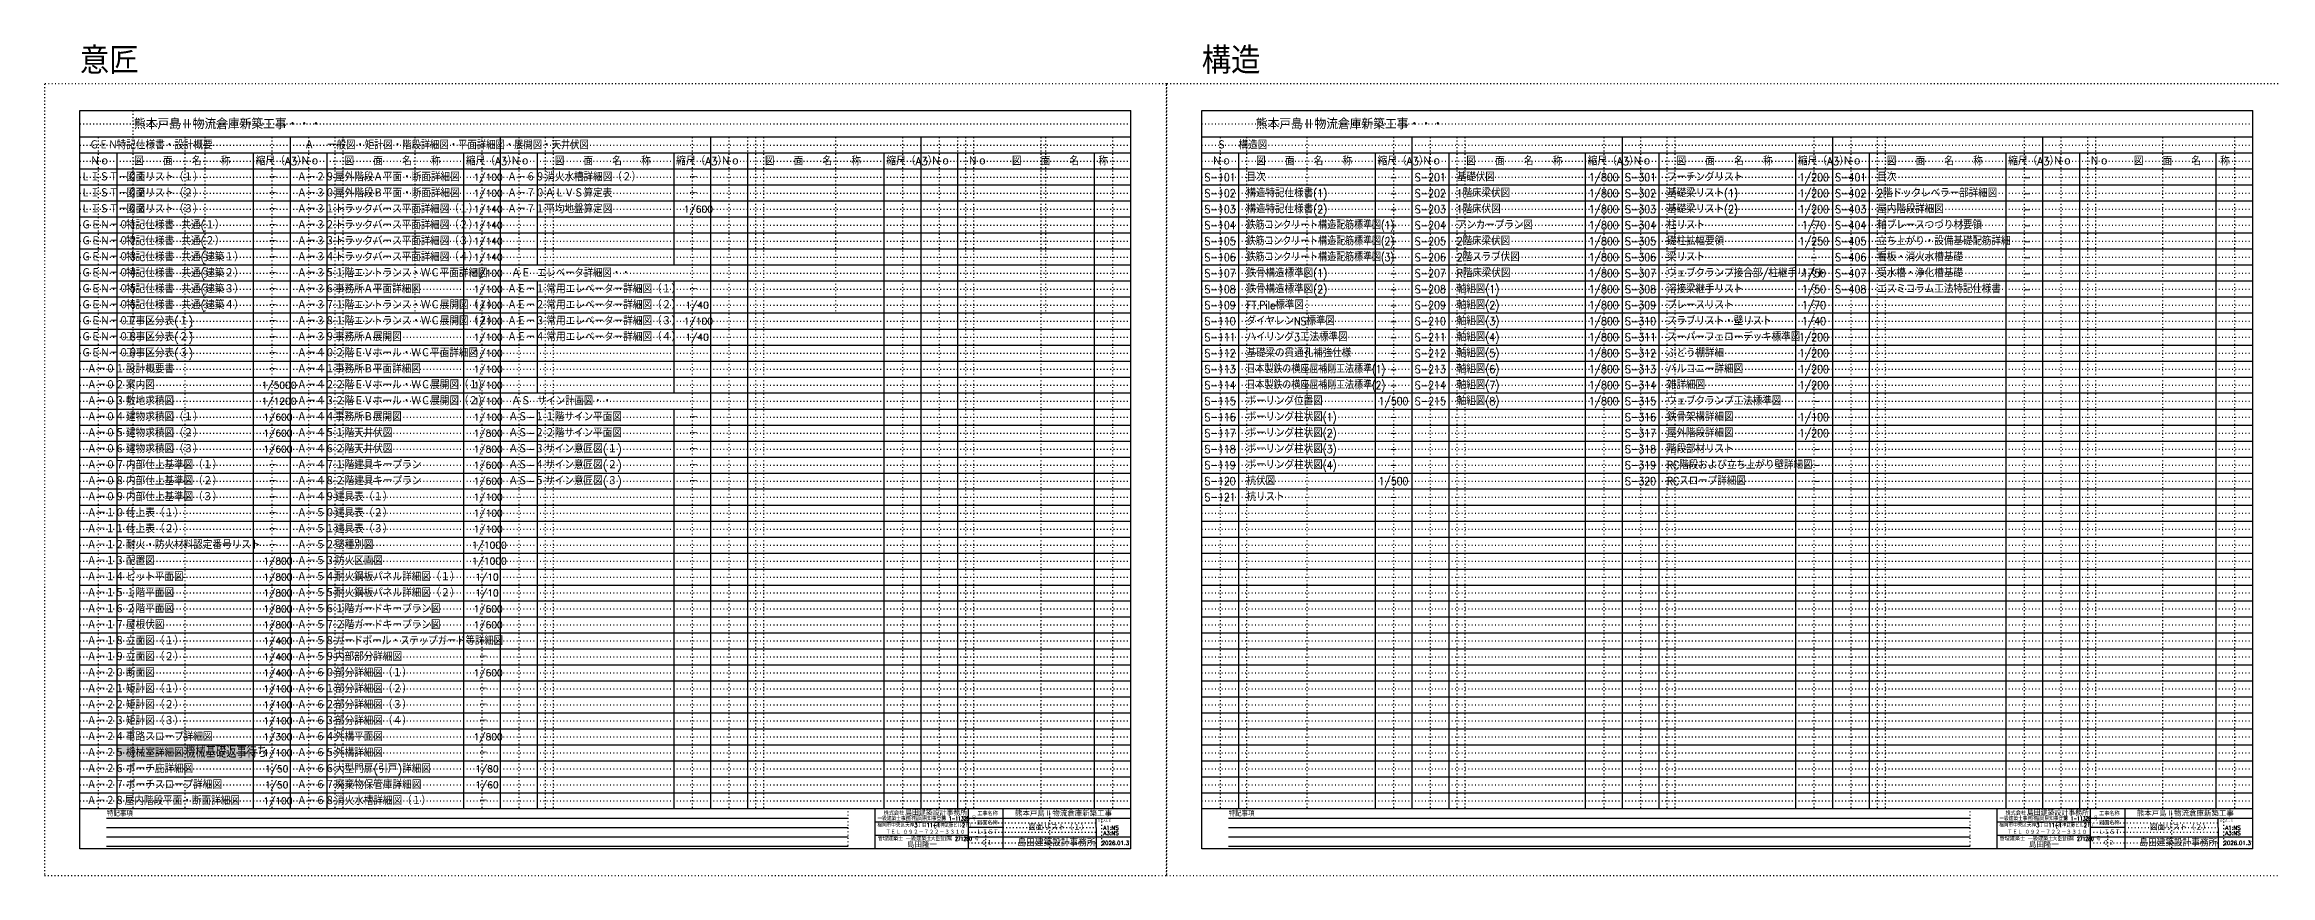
# Model space of a CAD drawing. Extents: x -3625 to 122525, y 27200 to 84500.
# Drawn here: x -3625 to 79813, y 27200 to 58380 of the extents above; entities that cross this region are included whole.
import ezdxf
from ezdxf.enums import TextEntityAlignment as Align

# ---------------------------------------------------------------- set-up
doc = ezdxf.new("R2010")
doc.units = 0
doc.header["$LTSCALE"] = 50
doc.header["$MEASUREMENT"] = 0
doc.linetypes.add('DOT', pattern=[2.5, 0.625, -1.875])
for name, color, linetype in [('99_頁番号', 4, 'CONTINUOUS'), ('_1-8_設備', 7, 'CONTINUOUS'), ('_F-0_補助線', 7, 'CONTINUOUS'), ('ADD_LINE', 7, 'CONTINUOUS')]:
    doc.layers.add(name, color=color, linetype=linetype)
doc.styles.add('DRACAD', font='txt', dxfattribs={"width": 0.85, "bigfont": 'extfont2'})
doc.styles.get("Standard").update_dxf_attribs({"font": 'txt', "bigfont": 'bigfont.shx'})

msp = doc.modelspace()

# ---------------------------------------------------------------- linework, layer by layer
at = {"layer": '_1-8_設備', "color": 3, "linetype": 'Continuous'}
for p, q in [((37100, 54900), (-2300, 54900)), ((37100, 54300), (-2300, 54300)), ((-920, 54300), (-920, 29700)), ((4200, 54300), (4200, 29700)), ((6960, 54300), (6960, 29700)), ((12080, 54300), (12080, 29700)), ((14840, 54300), (14840, 50100)), ((19960, 54300), (19960, 50100)), ((22720, 54300), (22720, 29700)), ((27840, 54300), (27840, 29700)), ((30600, 54300), (30600, 29700)), ((35720, 54300), (35720, 29700)), ((79150, 54900), (39750, 54900)), ((79150, 54900), (39750, 54900)), ((79150, 54300), (39750, 54300)), ((41130, 54300), (41130, 29700)), ((46250, 54300), (46250, 29700)), ((49010, 54300), (49010, 34500)), ((54130, 54300), (54130, 29700)), ((56890, 54300), (56890, 29700)), ((62010, 54300), (62010, 29700)), ((64770, 54300), (64770, 29700)), ((69890, 54300), (69890, 29700)), ((72650, 54300), (72650, 29700)), ((77770, 54300), (77770, 29700)), ((37100, 53700), (-2300, 53700)), ((79150, 53700), (39750, 53700)), ((37100, 53100), (-2300, 53100)), ((6960, 53100), (6960, 47100)), ((79150, 53100), (39750, 53100)), ((37100, 52500), (-2300, 52500)), ((37100, 51900), (-2300, 51900)), ((79150, 52500), (39750, 52500)), ((79150, 51900), (39750, 51900)), ((37100, 51300), (-2300, 51300)), ((79150, 51300), (39750, 51300)), ((37100, 50700), (-2300, 50700)), ((37100, 50100), (-2300, 50100)), ((79150, 50700), (39750, 50700)), ((79150, 50100), (39750, 50100)), ((37100, 49500), (-2300, 49500)), ((14840, 49500), (14840, 45300)), ((19960, 49500), (19960, 45300)), ((79150, 49500), (39750, 49500)), ((37100, 48900), (-2300, 48900)), ((79150, 48900), (39750, 48900)), ((37100, 48300), (-2300, 48300)), ((-2300, 47700), (37100, 47700)), ((79150, 48300), (39750, 48300)), ((39750, 47700), (79150, 47700)), ((-2300, 47100), (37100, 47100)), ((39750, 47100), (79150, 47100)), ((-2300, 46500), (37100, 46500)), ((-2300, 45900), (37100, 45900)), ((6960, 46500), (6960, 45300)), ((39750, 46500), (79150, 46500)), ((39750, 45900), (79150, 45900)), ((37100, 45300), (-2300, 45300)), ((79150, 45300), (39750, 45300)), ((-2300, 44700), (37100, 44700)), ((14840, 44700), (14840, 29700)), ((19960, 44700), (19960, 29700)), ((39750, 44700), (79150, 44700)), ((-2300, 44100), (37100, 44100)), ((-2300, 43500), (37100, 43500)), ((6960, 43500), (6960, 38700)), ((39750, 44100), (79150, 44100)), ((39750, 43500), (79150, 43500)), ((-2300, 42900), (37100, 42900)), ((39750, 42900), (79150, 42900)), ((-2300, 42300), (37100, 42300)), ((39750, 42300), (79150, 42300)), ((37100, 41700), (-2300, 41700)), ((-2300, 41100), (37100, 41100)), ((79150, 41700), (39750, 41700)), ((39750, 41100), (79150, 41100)), ((-2300, 40500), (37100, 40500)), ((39750, 40500), (79150, 40500)), ((-2300, 39900), (37100, 39900)), ((-2300, 39300), (37100, 39300)), ((39750, 39900), (79150, 39900)), ((39750, 39300), (79150, 39300)), ((-2300, 38700), (37100, 38700)), ((39750, 38700), (79150, 38700)), ((-2300, 38100), (37100, 38100)), ((39750, 38100), (79150, 38100)), ((-2300, 37500), (37100, 37500)), ((-2300, 36900), (37100, 36900)), ((39750, 37500), (79150, 37500)), ((39750, 36900), (79150, 36900)), ((-2300, 36300), (37100, 36300)), ((39750, 36300), (79150, 36300)), ((-2300, 35700), (37100, 35700)), ((-2300, 35100), (37100, 35100)), ((39750, 35700), (79150, 35700)), ((39750, 35100), (79150, 35100)), ((-2300, 34500), (37100, 34500)), ((39750, 34500), (79150, 34500)), ((49010, 34500), (49010, 29700)), ((-2300, 33900), (37100, 33900)), ((39750, 33900), (79150, 33900)), ((-2300, 33300), (37100, 33300)), ((-2300, 32700), (37100, 32700)), ((39750, 33300), (79150, 33300)), ((39750, 32700), (79150, 32700)), ((-2300, 32100), (37100, 32100)), ((39750, 32100), (79150, 32100)), ((-2300, 31500), (37100, 31500)), ((-2300, 30900), (37100, 30900)), ((39750, 31500), (79150, 31500)), ((39750, 30900), (79150, 30900)), ((-2300, 30300), (37100, 30300)), ((39750, 30300), (79150, 30300)), ((56890, 30300), (56890, 29700))]:
    msp.add_line(p, q, dxfattribs=at)
at = {"layer": '_1-8_設備', "color": 136, "linetype": 'Continuous'}
for p, q in [((5580, 54900), (5580, 29700)), ((13460, 54900), (13460, 29700)), ((21340, 54900), (21340, 29700)), ((29220, 54900), (29220, 29700)), ((47630, 54900), (47630, 29700)), ((55510, 54900), (55510, 29700)), ((63390, 54900), (63390, 29700)), ((71270, 54900), (71270, 29700))]:
    msp.add_line(p, q, dxfattribs=at)
at = {"layer": '_F-0_補助線', "color": 160, "linetype": 'Continuous'}
for p, q in [((-2300, 28200), (-2300, 55900)), ((-2300, 55900), (37100, 55900)), ((37100, 28200), (37100, 55900)), ((39750, 28200), (39750, 55900)), ((39750, 55900), (79150, 55900)), ((79150, 28200), (79150, 55900)), ((37100, 29700), (-2300, 29700)), ((27500, 29700), (27500, 28200)), ((31000, 29700), (31000, 28200)), ((31000, 29350), (37100, 29350)), ((32300, 29700), (32300, 28200)), ((35800, 29000), (35800, 29350)), ((79150, 29700), (39750, 29700)), ((69550, 29700), (69550, 28200)), ((73050, 29700), (73050, 28200)), ((73050, 29350), (79150, 29350)), ((74350, 29700), (74350, 28200)), ((77850, 29000), (77850, 29350)), ((31000, 29200), (27500, 29200)), ((31000, 28700), (27500, 28700)), ((32300, 29000), (31000, 29000)), ((31000, 28650), (37100, 28650)), ((35800, 29000), (35800, 28200)), ((73050, 29200), (69550, 29200)), ((73050, 28700), (69550, 28700)), ((74350, 29000), (73050, 29000)), ((73050, 28650), (79150, 28650)), ((77850, 29000), (77850, 28200)), ((37100, 28200), (-2300, 28200)), ((79150, 28200), (39750, 28200))]:
    msp.add_line(p, q, dxfattribs=at)
at = {"layer": '_F-0_補助線', "color": 7, "linetype": 'Continuous'}
for p, q in [((-1300, 29351), (26500, 29351)), ((40750, 29351), (68550, 29351)), ((-1300, 29001), (26500, 29001)), ((-1300, 28651), (26500, 28651)), ((40750, 29001), (68550, 29001)), ((40750, 28651), (68550, 28651)), ((-1300, 28301), (26500, 28301)), ((40750, 28301), (68550, 28301))]:
    msp.add_line(p, q, dxfattribs=at)
at = {"layer": '_F-0_補助線', "color": 2, "linetype": 'Continuous'}
msp.add_solid([(-920, 32100), (-920, 31500), (4200, 32100), (4200, 31500)], dxfattribs=at)
at = {"layer": 'ADD_LINE', "color": 7, "linetype": 'DOT'}
for p, q in [((38425, 56900), (-3625, 56900)), ((-3625, 56900), (-3625, 27200)), ((80475, 56900), (38425, 56900)), ((38425, 56900), (38425, 27200)), ((38425, 27200), (38425, 56900)), ((26500, 28200), (26500, 29700)), ((68550, 28200), (68550, 29700)), ((-3625, 27200), (38425, 27200)), ((38425, 27200), (80475, 27200))]:
    msp.add_line(p, q, dxfattribs=at)
at = {"layer": 'ADD_LINE', "color": 211, "linetype": 'DOT'}
for p, q in [((-2300, 55400), (37100, 55400)), ((-320, 55900), (-320, 29700)), ((39750, 55400), (79150, 55400)), ((-2300, 54600), (37100, 54600)), ((-1610, 54900), (-1610, 29700)), ((1640, 54900), (1640, 29700)), ((2380, 54900), (2380, 48287)), ((4890, 54900), (4890, 29700)), ((6270, 54900), (6270, 29700)), ((7260, 54900), (7260, 29700)), ((7560, 54900), (7560, 29700)), ((10260, 54900), (10260, 48287)), ((12770, 54900), (12770, 29700)), ((14150, 54900), (14150, 29700)), ((15140, 54900), (15140, 29700)), ((15440, 54900), (15440, 29700)), ((20650, 54900), (20650, 29700)), ((22030, 54900), (22030, 29700)), ((22720, 54900), (22720, 54300)), ((23020, 54900), (23020, 29700)), ((23320, 54900), (23320, 29700)), ((26020, 54900), (26020, 48297)), ((28530, 54900), (28530, 29700)), ((29910, 54900), (29910, 29700)), ((30600, 54900), (30600, 54300)), ((30900, 54900), (30900, 29700)), ((31200, 54900), (31200, 29700)), ((33720, 54900), (33720, 29700)), ((33900, 54900), (33900, 48297)), ((36410, 54900), (36410, 29700)), ((39750, 54600), (79150, 54600)), ((40440, 54900), (40440, 29700)), ((41430, 54900), (41430, 29700)), ((43690, 54900), (43690, 29700)), ((46940, 54900), (46940, 29700)), ((48320, 54900), (48320, 29700)), ((49310, 54900), (49310, 29700)), ((49610, 54900), (49610, 29700)), ((54820, 54900), (54820, 29700)), ((56200, 54900), (56200, 29700)), ((57190, 54900), (57190, 29700)), ((57490, 54900), (57490, 29700)), ((62700, 54900), (62700, 29700)), ((64080, 54900), (64080, 29700)), ((65070, 54900), (65070, 29700)), ((65370, 54900), (65370, 29700)), ((70580, 54900), (70580, 29700)), ((71960, 54900), (71960, 29700)), ((72950, 54900), (72950, 29700)), ((73250, 54900), (73250, 29700)), ((75770, 54900), (75770, 29700)), ((78460, 54900), (78460, 29700)), ((-2300, 54000), (37100, 54000)), ((39750, 54000), (79150, 54000)), ((-2300, 53400), (37100, 53400)), ((-2300, 52800), (37100, 52800)), ((39750, 53400), (79150, 53400)), ((39750, 52800), (79150, 52800)), ((-2300, 52200), (37100, 52200)), ((39750, 52200), (79150, 52200)), ((-2300, 51600), (37100, 51600)), ((-2300, 51000), (37100, 51000)), ((39750, 51600), (79150, 51600)), ((39750, 51000), (79150, 51000)), ((-2300, 50400), (37100, 50400)), ((39750, 50400), (79150, 50400)), ((-2300, 49800), (37100, 49800)), ((39750, 49800), (79150, 49800)), ((-2300, 49200), (37100, 49200)), ((-2300, 48600), (37100, 48600)), ((39750, 49200), (79150, 49200)), ((39750, 48600), (79150, 48600)), ((-2300, 48000), (37100, 48000)), ((1900, 47550), (1900, 48000)), ((39750, 48000), (79150, 48000)), ((-2300, 47400), (37100, 47400)), ((-2300, 46800), (37100, 46800)), ((39750, 47400), (79150, 47400)), ((39750, 46800), (79150, 46800)), ((-2300, 46200), (37100, 46200)), ((39750, 46200), (79150, 46200)), ((-2300, 45600), (37100, 45600)), ((39750, 45600), (79150, 45600)), ((-2300, 45000), (37100, 45000)), ((-2300, 44400), (37100, 44400)), ((39750, 45000), (79150, 45000)), ((39750, 44400), (79150, 44400)), ((-2300, 43800), (37100, 43800)), ((39750, 43800), (79150, 43800)), ((-2300, 43200), (37100, 43200)), ((-2300, 42600), (37100, 42600)), ((39750, 43200), (79150, 43200)), ((39750, 42600), (79150, 42600)), ((-2300, 42000), (37100, 42000)), ((39750, 42000), (79150, 42000)), ((-2300, 41400), (37100, 41400)), ((-2300, 41400), (37100, 41400)), ((39750, 41400), (79150, 41400)), ((39750, 41400), (79150, 41400)), ((-2300, 40800), (37100, 40800)), ((-2300, 40200), (37100, 40200)), ((39750, 40800), (79150, 40800)), ((39750, 40200), (79150, 40200)), ((-2300, 39600), (37100, 39600)), ((6960, 39300), (6960, 38700)), ((39750, 39600), (79150, 39600)), ((-2300, 39000), (37100, 39000)), ((-2300, 38400), (37100, 38400)), ((39750, 39000), (79150, 39000)), ((39750, 38400), (79150, 38400)), ((-2300, 37800), (37100, 37800)), ((39750, 37800), (79150, 37800)), ((-2300, 37200), (37100, 37200)), ((6960, 37500), (6960, 36900)), ((39750, 37200), (79150, 37200)), ((-2300, 36600), (37100, 36600)), ((-2300, 36000), (37100, 36000)), ((39750, 36600), (79150, 36600)), ((39750, 36000), (79150, 36000)), ((-2300, 35400), (37100, 35400)), ((39750, 35400), (79150, 35400)), ((-2300, 34800), (37100, 34800)), ((39750, 34800), (79150, 34800)), ((-2300, 34200), (37100, 34200)), ((-2300, 33600), (37100, 33600)), ((39750, 34200), (79150, 34200)), ((39750, 33600), (79150, 33600)), ((-2300, 33000), (37100, 33000)), ((39750, 33000), (79150, 33000)), ((-2300, 32400), (37100, 32400)), ((-2300, 31800), (37100, 31800)), ((39750, 32400), (79150, 32400)), ((39750, 31800), (79150, 31800)), ((-2300, 31200), (37100, 31200)), ((39750, 31200), (79150, 31200)), ((-2300, 30600), (37100, 30600)), ((39750, 30600), (79150, 30600)), ((-2300, 30000), (37100, 30000)), ((34050, 29525), (34050, 28200)), ((39750, 30000), (79150, 30000)), ((76100, 29525), (76100, 28200)), ((31000, 29175), (35800, 29175)), ((31000, 28825), (35800, 28825)), ((31000, 28425), (35800, 28425)), ((31650, 28825), (31650, 28200)), ((32300, 29000), (35800, 29000)), ((73050, 29175), (77850, 29175)), ((73050, 28825), (77850, 28825)), ((73050, 28425), (77850, 28425)), ((73700, 28825), (73700, 28200)), ((74350, 29000), (77850, 29000))]:
    msp.add_line(p, q, dxfattribs=at)
at = {"layer": 'ADD_LINE', "color": 136, "linetype": 'DOT'}
for p, q in [((36000, 29350), (36000, 28200)), ((78050, 29350), (78050, 28200))]:
    msp.add_line(p, q, dxfattribs=at)

# ---------------------------------------------------------------- texts
at = {"layer": '99_頁番号', "style": 'DRACAD', "width": 0.85}
for s, p in [('S-101', (40440, 53400)), ('S-201', (48320, 53400)), ('1/800', (54820, 53400)), ('S-301', (56200, 53400)), ('1/200', (62700, 53400)), ('S-401', (64080, 53400)), ('S-102', (40440, 52800)), ('-', (46940, 53400)), ('-', (46940, 52800)), ('S-202', (48320, 52800)), ('1/800', (54820, 52800)), ('S-302', (56200, 52800)), ('1/200', (62700, 52800)), ('S-402', (64080, 52800)), (' -', (70580, 53400)), (' -', (70580, 52800)), ('S-103', (40440, 52200)), ('S-104', (40440, 51600)), ('-', (46940, 52200)), ('S-203', (48320, 52200)), ('S-204', (48320, 51600)), ('1/800', (54820, 52200)), ('1/800', (54820, 51600)), ('S-303', (56200, 52200)), ('S-304', (56200, 51600)), ('1/200', (62700, 52200)), ('1/70', (62700, 51600)), ('S-403', (64080, 52200)), ('S-404', (64080, 51600)), (' -', (70580, 52200)), ('S-105', (40440, 51000)), ('-', (46940, 51600)), ('-', (46940, 51000)), ('S-205', (48320, 51000)), ('1/800', (54820, 51000)), ('S-305', (56200, 51000)), ('1/250', (62700, 51000)), ('S-405', (64080, 51000)), (' -', (70580, 51600)), (' -', (70580, 51000)), ('S-106', (40440, 50400)), ('-', (46940, 50400)), ('S-206', (48320, 50400)), ('1/800', (54820, 50400)), ('S-306', (56200, 50400)), ('-', (62700, 50400)), ('S-406', (64080, 50400)), (' -', (70580, 50400)), ('S-107', (40440, 49800)), ('S-108', (40440, 49200)), ('-', (46940, 49800)), ('S-207', (48320, 49800)), ('S-208', (48320, 49200)), ('1/800', (54820, 49800)), ('1/800', (54820, 49200)), ('S-307', (56200, 49800)), ('S-308', (56200, 49200)), ('1/50', (62700, 49800)), ('1/50', (62700, 49200)), ('S-407', (64080, 49800)), ('S-408', (64080, 49200)), (' -', (70580, 49800)), ('S-109', (40440, 48600)), ('-', (46940, 49200)), ('-', (46940, 48600)), ('S-209', (48320, 48600)), ('1/800', (54820, 48600)), ('S-309', (56200, 48600)), ('1/70', (62700, 48600)), (' -', (70580, 49200)), ('S-110', (40440, 48000)), ('-', (46940, 48000)), ('S-210', (48320, 48000)), ('1/800', (54820, 48000)), ('1/800', (54820, 47400)), ('S-310', (56200, 48000)), ('1/200', (62700, 47400)), ('1/40', (62700, 48000)), ('S-111', (40440, 47400)), ('S-112', (40440, 46800)), ('-', (46940, 47400)), ('-', (46940, 46803)), ('S-211', (48320, 47400)), ('S-212', (48320, 46800)), ('1/800', (54820, 46800)), ('S-311', (56200, 47400)), ('S-312', (56200, 46800)), ('1/200', (62700, 46800)), ('S-113', (40440, 46200)), ('-', (46940, 46200)), ('S-213', (48320, 46200)), ('1/800', (54820, 46200)), ('S-313', (56200, 46200)), ('1/200', (62700, 46200)), ('S-114', (40440, 45600)), ('S-115', (40440, 45000)), ('1/500', (46940, 45000)), ('-', (46940, 45600)), ('S-214', (48320, 45600)), ('S-215', (48320, 45000)), ('1/800', (54820, 45600)), ('1/800', (54820, 45000)), ('S-314', (56200, 45600)), ('S-315', (56200, 45000)), ('1/200', (62700, 45600)), ('S-116', (40440, 44400)), ('-', (46940, 44400)), ('S-316', (56200, 44400)), ('1/100', (62700, 44400)), (' -', (62700, 45000)), ('S-117', (40440, 43800)), ('-', (46940, 43800)), ('S-317', (56200, 43800)), ('1/200', (62700, 43800)), ('S-118', (40440, 43200)), ('S-119', (40440, 42600)), ('-', (46940, 43200)), ('-', (46940, 42600)), ('S-318', (56200, 43200)), ('S-319', (56200, 42600)), (' -', (62700, 43200)), (' -', (62700, 42600)), ('S-120', (40440, 42000)), ('1/500', (46940, 42000)), ('S-320', (56200, 42000)), (' -', (62700, 42000)), ('S-121', (40440, 41400)), ('-', (46940, 41400))]:
    msp.add_text(s, height=300, dxfattribs=at).set_placement(p, align=Align.MIDDLE_CENTER)
at = {"layer": '99_頁番号', "style": 'DRACAD'}
for s, width, p in [('目次', 0.85, (41430, 53400)), ('基礎伏図', 0.85, (49310, 53400)), ('フーチングリスト', 0.85, (57190, 53400)), ('目次', 0.85, (65070, 53400)), ('構造特記仕様書(1)', 0.85, (41430, 52800)), ('1階床梁伏図', 0.85, (49310, 52800)), ('基礎梁リスト(1)', 0.85, (57190, 52800)), ('2階ドックレベラー部詳細図', 0.85, (65070, 52800)), ('鉄筋コンクリート構造配筋標準図(1)', 0.8, (41430, 51600)), ('構造特記仕様書(2)', 0.85, (41430, 52200)), ('アンカープラン図', 0.85, (49310, 51600)), ('1階床伏図', 0.85, (49310, 52200)), ('柱リスト', 0.85, (57190, 51600)), ('基礎梁リスト(2)', 0.85, (57190, 52200)), ('屋内階段詳細図', 0.85, (65070, 52200)), ('軸ブレースつづり材要領', 0.85, (65070, 51600)), ('鉄筋コンクリート構造配筋標準図(2)', 0.8, (41430, 51000)), ('2階床梁伏図', 0.85, (49310, 51000)), ('礎柱拡幅要領', 0.85, (57190, 51000)), ('立ち上がり・設備基礎配筋詳細', 0.85, (65070, 51000)), ('鉄筋コンクリート構造配筋標準図(3)', 0.8, (41430, 50400)), ('2階スラブ伏図', 0.85, (49310, 50400)), ('梁リスト', 0.85, (57190, 50400)), ('看板・消火水槽基礎', 0.85, (65070, 50400)), ('鉄骨構造標準図(1)', 0.85, (41430, 49800)), ('鉄骨構造標準図(2)', 0.85, (41430, 49200)), ('軸組図(1)', 0.85, (49310, 49200)), ('R階床梁伏図', 0.85, (49310, 49800)), ('溶接梁継手リスト', 0.85, (57190, 49200)), ('ウェブクランプ接合部/柱継手リスト', 0.85, (57190, 49800)), ('受水槽・浄化槽基礎', 0.85, (65070, 49800)), ('エスミコラム工法特記仕様書', 0.85, (65070, 49200)), ('FT.Pile標準図', 0.85, (41430, 48600)), ('軸組図(2)', 0.85, (49310, 48600)), ('ブレースリスト', 0.85, (57190, 48600)), ('ダイヤレンNS標準図', 0.85, (41430, 48000)), ('ハイリング3工法標準図', 0.85, (41430, 47400)), ('軸組図(3)', 0.85, (49310, 48000)), ('軸組図(4)', 0.85, (49310, 47400)), ('スラブリスト・壁リスト', 0.85, (57190, 48000)), ('スーパーフェローデッキ標準図', 0.85, (57190, 47400)), ('基礎梁の貫通孔補強仕様', 0.85, (41430, 46800)), ('軸組図(5)', 0.85, (49310, 46800)), ('ぶどう棚詳細', 0.85, (57190, 46800)), ('日本製鉄の横座屈補剛工法標準(1)', 0.8, (41430, 46200)), ('軸組図(6)', 0.85, (49310, 46200)), ('バルコニー詳細図', 0.85, (57190, 46200)), ('ボーリング位置図', 0.85, (41430, 45000)), ('日本製鉄の横座屈補剛工法標準(2)', 0.8, (41430, 45600)), ('軸組図(7)', 0.85, (49310, 45600)), ('軸組図(8)', 0.85, (49310, 45000)), ('雑詳細図', 0.85, (57190, 45600)), ('ウェブクランプ工法標準図', 0.85, (57190, 45000)), ('ボーリング柱状図(1)', 0.85, (41430, 44400)), ('鉄骨架構詳細図', 0.85, (57190, 44400)), ('ボーリング柱状図(2)', 0.85, (41430, 43800)), ('ボーリング柱状図(3)', 0.85, (41430, 43200)), ('屋外階段詳細図', 0.85, (57190, 43800)), ('ボーリング柱状図(4)', 0.85, (41430, 42600)), ('階段部材リスト', 0.85, (57190, 43200)), ('RC階段および立ち上がり壁詳細図', 0.85, (57190, 42600)), ('杭伏図', 0.85, (41430, 42000)), ('RCスロープ詳細図', 0.85, (57190, 42000)), ('杭リスト', 0.85, (41430, 41400))]:
    msp.add_text(s, height=300, dxfattribs=dict(at, width=width)).set_placement(p, align=Align.MIDDLE_LEFT)
at = {"layer": '_1-8_設備', "color": 211}
for s, p in [('意匠', (-2300, 57276)), ('構造', (39750, 57276))]:
    msp.add_text(s, height=1000, dxfattribs=at).set_placement(p)
at = {"layer": '_1-8_設備', "color": 4}
for p in [(-270, 55200), (41780, 55200)]:
    msp.add_text('熊本戸島Ⅱ物流倉庫新築工事・・・', height=400, dxfattribs=at).set_placement(p)
at = {"layer": '_1-8_設備', "color": 7}
for s, width, p in [('ＧＥＮ', 0.833333, (-1935, 54450)), ('一般図・矩計図・階段詳細図・平面詳細図・展開図・天井伏図', 0.833333, (6979, 54450)), ('Ｓ', 0.833333, (40315, 54450)), ('ＬＩＳＴ－０１', 0.833333, (-2260, 53250)), ('縮尺（A3）', 0.933333, (4290, 53850)), ('Ａ－２９', 0.833333, (5845, 53250)), ('縮尺（A3）', 0.933333, (12170, 53850)), ('Ａ－６９', 0.833333, (13725, 53250)), ('縮尺（A3）', 0.933333, (20050, 53850)), ('縮尺（A3）', 0.933333, (27930, 53850)), ('縮尺（A3）', 0.933333, (46340, 53850)), ('縮尺（A3）', 0.933333, (54220, 53850)), ('縮尺（A3）', 0.933333, (62100, 53850)), ('縮尺（A3）', 0.933333, (69980, 53850)), ('ＬＩＳＴ－０２', 0.833333, (-2260, 52650)), ('Ａ－３０', 0.833333, (5845, 52650)), ('Ａ－７０', 0.833333, (13725, 52650)), ('ＧＥＮ－０１', 0.833333, (-2235, 51450)), ('ＬＩＳＴ－０３', 0.833333, (-2260, 52050)), ('Ａ－３１', 0.833333, (5845, 52050)), ('Ａ－３２', 0.833333, (5845, 51450)), ('トラックバース平面詳細図（１）', 0.916667, (7260, 52050)), ('トラックバース平面詳細図（２）', 0.916667, (7260, 51450)), ('Ａ－７１', 0.833333, (13725, 52050)), ('ＧＥＮ－０２', 0.833333, (-2235, 50850)), ('Ａ－３３', 0.833333, (5845, 50850)), ('トラックバース平面詳細図（３）', 0.916667, (7260, 50850)), ('ＧＥＮ－０３', 0.833333, (-2235, 50250)), ('Ａ－３４', 0.833333, (5845, 50250)), ('トラックバース平面詳細図（４）', 0.916667, (7260, 50250)), ('ＧＥＮ－０４', 0.833333, (-2235, 49650)), ('ＧＥＮ－０５', 0.833333, (-2235, 49050)), ('Ａ－３５', 0.833333, (5845, 49650)), ('Ａ－３６', 0.833333, (5845, 49050)), ('事務所Ａ平面詳細図', 0.916667, (7260, 49050)), ('１階エントランス・ＷＣ平面詳細図', 0.916667, (7260, 49650)), ('ＡＥ－１', 0.833333, (13725, 49050)), ('エレベータ詳細図・・', 0.833333, (14840, 49650)), ('ＧＥＮ－０６', 0.833333, (-2235, 48450)), ('Ａ－３７', 0.833333, (5845, 48450)), ('１階エントランス・ＷＣ展開図（１）', 0.883333, (7260, 48450)), ('ＡＥ－２', 0.833333, (13725, 48450)), ('ＧＥＮ－０７', 0.833333, (-2235, 47850)), ('Ａ－３８', 0.833333, (5845, 47850)), ('事務所Ａ展開図', 0.916667, (7260, 47250)), ('１階エントランス・ＷＣ展開図（２）', 0.883333, (7260, 47850)), ('ＡＥ－３', 0.833333, (13725, 47850)), ('ＧＥＮ－０８', 0.833333, (-2235, 47250)), ('ＧＥＮ－０９', 0.833333, (-2235, 46650)), ('Ａ－３９', 0.833333, (5845, 47250)), ('Ａ－４０', 0.833333, (5845, 46650)), ('２階ＥＶホール・ＷＣ平面詳細図', 0.916667, (7260, 46650)), ('ＡＥ－４', 0.833333, (13725, 47250)), ('Ａ－０１', 0.833333, (-2028, 46048)), ('Ａ－４１', 0.833333, (5845, 46050)), ('事務所Ｂ平面詳細図', 0.916667, (7260, 46050)), ('Ａ－０２', 0.833333, (-2028, 45448)), ('Ａ－０３', 0.833333, (-2028, 44848)), ('Ａ－４２', 0.833333, (5845, 45450)), ('Ａ－４３', 0.833333, (5845, 44850)), ('２階ＥＶホール・ＷＣ展開図（１）', 0.883333, (7260, 45450)), ('２階ＥＶホール・ＷＣ展開図（２）', 0.883333, (7260, 44850)), ('サイン計画図・・', 0.833333, (14840, 44850)), ('Ａ－０４', 0.833333, (-2028, 44248)), ('Ａ－４４', 0.833333, (5845, 44250)), ('事務所Ｂ展開図', 0.916667, (7260, 44250)), ('ＡＳ-１', 0.833333, (13775, 44250)), ('Ａ－０５', 0.833333, (-2028, 43648)), ('Ａ－４５', 0.833333, (5845, 43650)), ('ＡＳ-２', 0.833333, (13775, 43650)), ('Ａ－０６', 0.833333, (-2028, 43048)), ('Ａ－０７', 0.833333, (-2028, 42448)), ('Ａ－４６', 0.833333, (5845, 43050)), ('Ａ－４７', 0.833333, (5845, 42450)), ('ＡＳ-３', 0.833333, (13775, 43050)), ('ＡＳ-４', 0.833333, (13775, 42450)), ('Ａ－０８', 0.833333, (-2028, 41848)), ('Ａ－４８', 0.833333, (5845, 41850)), ('ＡＳ-５', 0.833333, (13775, 41850)), ('Ａ－０９', 0.833333, (-2028, 41248)), ('Ａ－１０', 0.833333, (-2028, 40648)), ('Ａ－４９', 0.833333, (5845, 41250)), ('Ａ－５０', 0.833333, (5845, 40650)), ('Ａ－１１', 0.833333, (-2035, 40050)), ('Ａ－５１', 0.833333, (5845, 40050)), ('Ａ－１２', 0.833333, (-2035, 39450)), ('Ａ－５２', 0.833333, (5845, 39450)), ('Ａ－１３', 0.833333, (-2035, 38850)), ('Ａ－１４', 0.833333, (-2035, 38250)), ('Ａ－５３', 0.833333, (5845, 38850)), ('Ａ－５４', 0.833333, (5845, 38250)), ('Ａ－１５', 0.833333, (-2035, 37650)), ('Ａ－５５', 0.833333, (5845, 37650)), ('Ａ－１６', 0.833333, (-2035, 37050)), ('Ａ－１７', 0.833333, (-2035, 36450)), ('Ａ－５６', 0.833333, (5845, 37050)), ('Ａ－５７', 0.833333, (5845, 36450)), ('Ａ－１８', 0.833333, (-2035, 35850)), ('Ａ－５８', 0.833333, (5845, 35850)), ('ガードポール・ステップガード等詳細図', 0.833333, (7260, 35850)), ('Ａ－１９', 0.833333, (-2035, 35250)), ('Ａ－５９', 0.833333, (5845, 35250)), ('Ａ－２０', 0.833333, (-2035, 34650)), ('Ａ－２１', 0.833333, (-2035, 34050)), ('Ａ－６０', 0.833333, (5845, 34650)), ('Ａ－６１', 0.833333, (5845, 34050)), ('Ａ－２２', 0.833333, (-2035, 33450)), ('Ａ－６２', 0.833333, (5845, 33450)), ('Ａ－２３', 0.833333, (-2035, 32850)), ('Ａ－２４', 0.833333, (-2035, 32250)), ('Ａ－６３', 0.833333, (5845, 32850)), ('Ａ－６４', 0.833333, (5845, 32250)), ('Ａ－２５', 0.833333, (-2035, 31650)), ('Ａ－６５', 0.833333, (5845, 31650)), ('Ａ－２６', 0.833333, (-2035, 31050)), ('Ａ－６６', 0.833333, (5845, 31050)), ('Ａ－２７', 0.833333, (-2035, 30450)), ('Ａ－２８', 0.833333, (-2035, 29850)), ('Ａ－６７', 0.833333, (5845, 30450)), ('Ａ－６８', 0.833333, (5845, 29850))]:
    msp.add_text(s, height=300, dxfattribs=dict(at, width=width)).set_placement(p)
for s, height, p in [('特記仕様書・設計概要', 300, (-920, 54450)), ('Ａ', 300, (6120, 54450)), ('構造図', 300, (41130, 54450)), ('Ｎｏ', 300, (-1910, 53850)), ('図面リスト（１）', 300, (-570, 53250)), ('図\u3000\u3000面\u3000\u3000名\u3000\u3000称', 300, (-261, 53847)), ('－', 250, (4765, 53275)), ('Ｎｏ', 300, (5970, 53850)), ('屋外階段Ａ平面・断面詳細図', 300, (7260, 53250)), ('図\u3000\u3000面\u3000\u3000名\u3000\u3000称', 300, (7619, 53847)), ('1/100', 250, (12457, 53275)), ('Ｎｏ', 300, (13850, 53850)), ('消火水槽詳細図（２）', 300, (15140, 53250)), ('図\u3000\u3000面\u3000\u3000名\u3000\u3000称', 300, (15499, 53847)), ('－', 250, (20525, 53275)), ('Ｎｏ', 300, (21730, 53850)), ('図\u3000\u3000面\u3000\u3000名\u3000\u3000称', 300, (23379, 53847)), ('Ｎｏ', 300, (29610, 53850)), ('Ｎｏ', 300, (30990, 53850)), ('図\u3000\u3000面\u3000\u3000名\u3000\u3000称', 300, (32639, 53847)), ('Ｎｏ', 300, (40140, 53850)), ('図\u3000\u3000面\u3000\u3000名\u3000\u3000称', 300, (41789, 53847)), ('Ｎｏ', 300, (48020, 53850)), ('図\u3000\u3000面\u3000\u3000名\u3000\u3000称', 300, (49669, 53847)), ('Ｎｏ', 300, (55900, 53850)), ('図\u3000\u3000面\u3000\u3000名\u3000\u3000称', 300, (57549, 53847)), ('Ｎｏ', 300, (63780, 53850)), ('図\u3000\u3000面\u3000\u3000名\u3000\u3000称', 300, (65429, 53847)), ('Ｎｏ', 300, (71660, 53850)), ('Ｎｏ', 300, (73040, 53850)), ('図\u3000\u3000面\u3000\u3000名\u3000\u3000称', 300, (74689, 53847)), ('図面リスト（２）', 300, (-570, 52650)), ('－', 250, (4765, 52675)), ('屋外階段Ｂ平面・断面詳細図', 300, (7260, 52650)), ('1/100', 250, (12457, 52675)), ('ＡＬＶＳ算定表', 300, (15140, 52650)), ('－', 250, (20525, 52675)), ('特記仕様書 共通(１）', 300, (-570, 51450)), ('図面リスト（３）', 300, (-570, 52050)), ('－', 250, (4765, 52075)), ('1/140', 250, (12457, 52075)), ('1/140', 250, (12457, 51475)), ('平均地盤算定図', 300, (15140, 52050)), ('1/600', 250, (20337, 52075)), ('特記仕様書 共通(２）', 300, (-570, 50850)), ('－', 250, (4765, 51475)), ('－', 250, (4765, 50875)), ('1/140', 250, (12457, 50875)), ('特記仕様書 共通(建築１）', 300, (-570, 50250)), ('－', 250, (4765, 50275)), ('1/140', 250, (12457, 50275)), ('特記仕様書 共通(建築２）', 300, (-570, 49650)), ('特記仕様書 共通(建築３）', 300, (-570, 49050)), ('－', 250, (4765, 49675)), ('1/100', 250, (12457, 49675)), ('1/100', 250, (12457, 49075)), ('ＡＥ', 300, (13875, 49650)), ('常用エレベーター詳細図（１）', 300, (15190, 49050)), ('特記仕様書 共通(建築４）', 300, (-570, 48450)), ('－', 250, (4765, 49075)), ('－', 250, (4765, 48475)), ('1/100', 250, (12457, 48475)), ('常用エレベーター詳細図（２）', 300, (15190, 48450)), ('1/40', 250, (20400, 48475)), ('－', 250, (20525, 49075)), ('工事区分表(１)', 300, (-570, 47850)), ('工事区分表(２)', 300, (-570, 47250)), ('－', 250, (4765, 47875)), ('1/100', 250, (12457, 47875)), ('1/100', 250, (12457, 47275)), ('常用エレベーター詳細図（３）', 300, (15190, 47850)), ('常用エレベーター詳細図（４）', 300, (15190, 47250)), ('1/100', 250, (20337, 47875)), ('1/40', 250, (20400, 47275)), ('工事区分表(３)', 300, (-570, 46650)), ('－', 250, (4765, 47275)), ('－', 250, (4765, 46675)), ('1/100', 250, (12457, 46675)), ('設計概要書', 300, (-570, 46050)), ('－', 250, (4765, 46075)), ('1/100', 250, (12457, 46075)), ('案内図', 300, (-570, 45450)), ('敷地求積図', 300, (-570, 44850)), ('1/5000', 250, (4515, 45475)), ('1/1200', 250, (4515, 44875)), ('1/100', 250, (12457, 45475)), ('1/100', 250, (12457, 44875)), ('ＡＳ', 300, (13875, 44850)), ('建物求積図（１）', 300, (-570, 44250)), ('1/600', 250, (4577, 44275)), ('1/100', 250, (12457, 44275)), ('１階サイン平面図', 300, (15140, 44250)), ('－', 250, (20525, 44275)), ('建物求積図（２）', 300, (-570, 43650)), ('1/600', 250, (4577, 43675)), ('１階天井伏図', 300, (7260, 43650)), ('1/800', 250, (12457, 43675)), ('サイン意匠図(１)', 300, (15140, 43050)), ('２階サイン平面図', 300, (15140, 43650)), ('－', 250, (20525, 43675)), ('建物求積図（３）', 300, (-570, 43050)), ('内部仕上基準図（１）', 300, (-570, 42450)), ('1/600', 250, (4577, 43075)), ('－', 250, (4765, 42475)), ('２階天井伏図', 300, (7260, 43050)), ('１階建具キープラン', 300, (7260, 42450)), ('1/800', 250, (12457, 43075)), ('1/600', 250, (12457, 42475)), ('サイン意匠図(２)', 300, (15140, 42450)), ('－', 250, (20525, 43075)), ('－', 250, (20525, 42475)), ('内部仕上基準図（２）', 300, (-570, 41850)), ('－', 250, (4765, 41875)), ('２階建具キープラン', 300, (7260, 41850)), ('1/600', 250, (12457, 41875)), ('サイン意匠図(３)', 300, (15140, 41850)), ('－', 250, (20525, 41875)), ('仕上表（１）', 300, (-570, 40650)), ('内部仕上基準図（３）', 300, (-570, 41250)), ('－', 250, (4765, 41275)), ('建具表（１）', 300, (7260, 41250)), ('建具表（２）', 300, (7260, 40650)), ('1/100', 250, (12457, 41275)), ('1/100', 250, (12457, 40675)), ('仕上表（２）', 300, (-570, 40050)), ('－', 250, (4765, 40675)), ('－', 250, (4765, 40075)), ('建具表（３）', 300, (7260, 40050)), ('1/100', 250, (12457, 40075)), ('耐火・防火材料認定番号リスト', 300, (-570, 39450)), ('－', 250, (4765, 39475)), ('壁種別図', 300, (7260, 39450)), ('1/1000', 250, (12395, 39475)), ('配置図', 300, (-570, 38850)), ('ピット平面図', 300, (-570, 38250)), ('1/800', 250, (4577, 38875)), ('1/800', 250, (4577, 38275)), ('耐火鋼板パネル詳細図（１）', 300, (7260, 38250)), ('防火区画図', 300, (7260, 38850)), ('1/1000', 250, (12395, 38875)), ('1/10', 250, (12520, 38275)), ('１階平面図', 300, (-570, 37650)), ('1/800', 250, (4577, 37675)), ('耐火鋼板パネル詳細図（２）', 300, (7260, 37650)), ('1/10', 250, (12520, 37675)), ('屋根伏図', 300, (-570, 36450)), ('２階平面図', 300, (-570, 37050)), ('1/800', 250, (4577, 37075)), ('1/800', 250, (4577, 36475)), ('２階ガードキープラン図', 300, (7260, 36450)), ('１階ガードキープラン図', 300, (7260, 37050)), ('1/600', 250, (12457, 37075)), ('1/600', 250, (12457, 36475)), ('立面図（１）', 300, (-570, 35850)), ('1/400', 250, (4577, 35875)), ('－', 250, (12645, 35875)), ('立面図（２）', 300, (-570, 35250)), ('1/400', 250, (4577, 35275)), ('内部部分詳細図', 300, (7260, 35250)), ('－', 250, (12645, 35275)), ('矩計図（１）', 300, (-570, 34050)), ('断面図', 300, (-570, 34650)), ('1/400', 250, (4577, 34675)), ('1/100', 250, (4577, 34075)), ('部分詳細図（１）', 300, (7260, 34650)), ('部分詳細図（２）', 300, (7260, 34050)), ('1/600', 250, (12457, 34675)), ('－', 250, (12645, 34075)), ('矩計図（２）', 300, (-570, 33450)), ('1/100', 250, (4577, 33475)), ('部分詳細図（３）', 300, (7260, 33450)), ('－', 250, (12645, 33475)), ('矩計図（３）', 300, (-570, 32850)), ('車路スロープ詳細図', 300, (-570, 32250)), ('1/100', 250, (4577, 32875)), ('1/300', 250, (4577, 32275)), ('外構平面図', 300, (7260, 32250)), ('部分詳細図（４）', 300, (7260, 32850)), ('1/800', 250, (12457, 32275)), ('－', 250, (12645, 32875)), ('機械室詳細図', 300, (-570, 31650)), ('1/100', 250, (4577, 31675)), ('外構詳細図', 300, (7260, 31650)), ('－', 250, (12645, 31675)), ('ポーチ庇詳細図', 300, (-570, 31050)), ('1/50', 250, (4640, 31075)), ('大型門扉(引戸)詳細図', 300, (7260, 31050)), ('1/80', 250, (12520, 31075)), ('屋内階段平面・断面詳細図', 300, (-620, 29850)), ('ポーチスロープ詳細図', 300, (-570, 30450)), ('1/100', 250, (4577, 29875)), ('1/50', 250, (4640, 30475)), ('廃棄物保管庫詳細図', 300, (7260, 30450)), ('消火水槽詳細図（１）', 300, (7260, 29850)), ('1/60', 250, (12520, 30475)), ('－', 250, (12645, 29875))]:
    msp.add_text(s, height=height, dxfattribs=at).set_placement(p)
at = {"layer": '_F-0_補助線', "color": 1, "width": 0.777778}
msp.add_text('機械基礎返事待ち', height=450, dxfattribs=at).set_placement((1645, 31617))
at = {"layer": '_F-0_補助線', "color": 7}
for s, height, width, p in [('特記事項', 200, 0.864583, (-1286, 29421)), ('一級建築士事務所', 150, 0.833333, (27599, 29264)), ('株式会社', 150, 0.911458, (27831, 29469)), ('島田建築設計事務所', 200, 0.925926, (28629, 29452)), ('福岡県知事登録 ', 150, 0.833333, (28938, 29264)), ('第 1-11328 号', 150, 0.666667, (30022, 29262)), ('工事名称', 150, 0.911458, (31342, 29450)), ('図面名称', 150, 0.911458, (31342, 29100)), ('ＳＣＡＬＥ', 100, 0.733333, (35850, 29200)), ('特記事項', 200, 0.864583, (40764, 29421)), ('一級建築士事務所', 150, 0.833333, (69649, 29264)), ('株式会社', 150, 0.911458, (69881, 29469)), ('島田建築設計事務所', 200, 0.925926, (70679, 29452)), ('福岡県知事登録 ', 150, 0.833333, (70988, 29264)), ('第 1-11328 号', 150, 0.666667, (72073, 29262)), ('工事名称', 150, 0.911458, (73392, 29450)), ('図面名称', 150, 0.911458, (73392, 29100)), ('ＳＣＡＬＥ', 100, 0.733333, (77900, 29200)), ('福岡市中央区天神3丁目11-1', 150, 0.823529, (27596, 29018)), ('管理建築士', 150, 0.916667, (27605, 28512)), ('ＴＥＬ', 150, 0.902778, (27900, 28750)), ('０９２－７２２－３３１０', 150, 0.928819, (28550, 28750)), ('一級建築士', 150, 0.916667, (28662, 28506)), ('大臣登録 ', 150, 0.833333, (29596, 28505)), ('(天神武藤ビル2Ｆ）', 150, 0.775862, (29704, 29011)), ('第 271280 号', 150, 0.666667, (30260, 28505)), ('ＬＩＳＴ', 175, 0.833333, (31321, 28738)), ('０１', 175, 0.833333, (31492, 28338)), ('島田建築設計事務所', 250, 0.925926, (32851, 28300)), ('福岡市中央区天神3丁目11-1', 150, 0.823529, (69646, 29018)), ('管理建築士', 150, 0.916667, (69655, 28512)), ('ＴＥＬ', 150, 0.902778, (69950, 28750)), ('０９２－７２２－３３１０', 150, 0.928819, (70600, 28750)), ('一級建築士', 150, 0.916667, (70713, 28506)), ('大臣登録 ', 150, 0.833333, (71646, 28505)), ('(天神武藤ビル2Ｆ）', 150, 0.775862, (71754, 29011)), ('第 271280 号', 150, 0.666667, (72310, 28505)), ('ＬＩＳＴ', 175, 0.833333, (73371, 28738)), ('０２', 175, 0.833333, (73542, 28338)), ('島田建築設計事務所', 250, 0.925926, (74901, 28300))]:
    msp.add_text(s, height=height, dxfattribs=dict(at, width=width)).set_placement(p)
for s, height, p in [('熊本戸島Ⅱ物流倉庫新築工事', 200, (32750, 29425)), ('熊本戸島Ⅱ物流倉庫新築工事', 200, (74800, 29425)), ('島田隆一', 200, (28709, 28250)), ('図面リスト（１）', 200, (33250, 28900)), ('2026.01.31', 150, (36000, 28346)), ('A1:NS', 150, (36062, 28920)), ('A3:NS', 150, (36062, 28720)), ('島田隆一', 200, (70759, 28250)), ('図面リスト（２）', 200, (75300, 28900)), ('2026.01.31', 150, (78050, 28346)), ('A1:NS', 150, (78113, 28920)), ('A3:NS', 150, (78113, 28720))]:
    msp.add_text(s, height=height, dxfattribs=at).set_placement(p)

doc.saveas('drawing.dxf')
